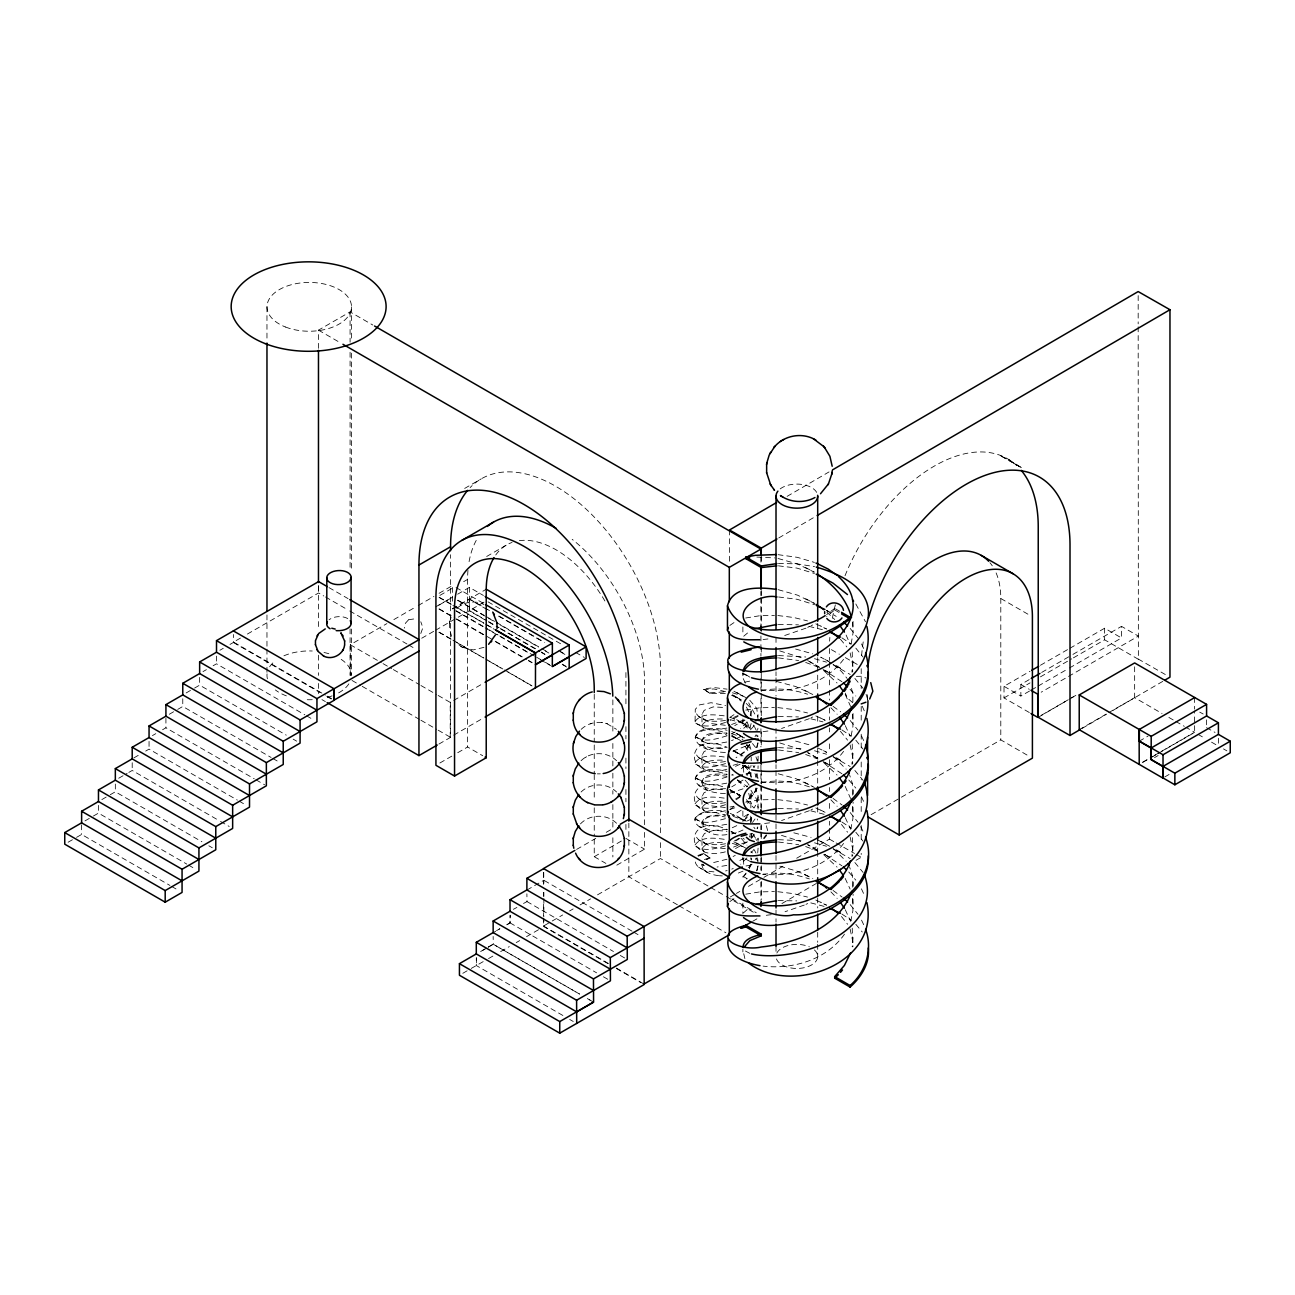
<?xml version="1.0" encoding="UTF-8"?>
<svg xmlns="http://www.w3.org/2000/svg" width="1295" height="1295" viewBox="0 0 1295 1295"><rect width="100%" height="100%" fill="white"/><g stroke="black" fill="none" stroke-linecap="round" stroke-linejoin="round"><path stroke-width="0.75" stroke-dasharray="5 3.75" d="M725.394 793.592C683.695 792.168 686.884 761.573 727.094 771.415M725.394 752.46C683.695 751.035 686.884 720.441 727.094 730.283M718.628 875.663C712.104 874.837 701.841 872.247 701.971 864.024M751.213 860.042L751.213 858.148M751.213 837.703L751.213 833.543M751.035 822.454L751.116 815.607M750.841 807.837L751.116 791.261M751.213 760.796L751.213 757.219M751.213 716.086L750.825 707.297L747.749 700.838M758.109 843.45L757.834 835.226M758.061 809.067L758.012 795.243L755.341 788.105M758.109 761.185L758.109 755.827L757.186 761.088M758.109 720.052L756.798 708.495L749.352 699.753M852.223 928.143L852.887 946.855M850.702 921.457L852.887 910.854L853.097 894.214M853.097 886.217L852.498 875.792L849.617 867.1M852.498 837.655L852.709 856.108M850.702 829.399L852.887 818.796L853.097 802.155M853.097 794.159L852.498 783.734L849.617 775.041M852.223 744.026L852.709 764.05M851.155 735.851L852.887 726.738L853.097 712.088M852.223 651.968L852.709 671.992M851.155 643.793L853.017 633.125L853.097 618.023M725.329 693.602L710.178 693.537L703.298 688.843L714.646 687.661L727.094 689.15M703.298 853.373L710.178 858.067L703.298 853.373L697.536 855.639M710.178 693.537L703.298 688.843M751.213 777.275L750.825 772.387M751.213 817.712L750.679 822.519M853.097 661.356L851.883 672.121M853.097 753.415L851.883 764.179M853.097 845.473L851.883 856.238M853.097 937.531L852.207 946.791M751.213 710.728L750.501 715.39M751.213 792.993L750.307 798.238L747.684 803.386M751.213 834.126L750.938 837.039M758.109 714.694L757.915 717.041M758.109 796.959L757.186 802.22L754.176 807.918M758.109 838.092L757.996 839.84M853.097 790.16L852.693 795.373M853.097 882.219L852.693 887.447M695.075 737.891C699.591 725.767 717.624 729.862 727.062 733.342M695.075 779.023C699.591 766.899 717.624 770.994 727.062 774.475M706.293 748.251C692.08 738.814 716.184 729.635 726.884 735.074M705.484 788.801L707.167 789.934L703.298 786.632L701.971 782.666L703.055 779.849L705.856 777.469L715.099 775.074L726.884 776.207M726.964 834.611C698.07 838.998 692.323 810.265 725.329 816.999M701.971 865.254L702.068 864.283M745.337 683.145L743.265 678.693L743.087 673.529M743.767 772.241L743.087 765.588M743.767 864.299L743.087 857.646M744.884 958.591L742.974 950.433M726.916 728.081L716.491 729.765L707.637 729.328L696.678 723.873L695.075 721.542L695.269 709.336L699.429 704.901L711.052 702.716L725.588 705.565M726.916 769.214C683.145 782.666 683.809 728.34 727.142 747.296L711.732 748.3L699.397 744.269M725.346 810.719C683.55 822.535 684.294 770.849 725.588 787.829M725.346 851.851C681.607 863.376 685.767 810.573 727.142 829.561M702.683 727.126L704.124 728.162L701.987 725.718L701.987 714.29L704.14 710.34L713.221 706.908L725.41 707.539M702.683 768.259L704.124 769.295L701.987 766.85L701.987 755.422L704.14 751.472L713.221 748.041L725.41 748.672M702.683 809.391L704.124 810.427L701.987 807.983L701.987 796.554L704.14 792.605L713.221 789.173L725.41 789.804M702.683 850.524L704.124 851.56L701.987 849.115L701.987 837.687L704.448 833.478L713.869 830.241L726.964 831.277M695.075 721.542C701.178 712.396 715.876 714.889 725.443 715.989M695.075 762.674C701.178 753.528 715.876 756.021 725.443 757.122M695.075 803.806C701.178 794.661 715.876 797.153 725.443 798.254M695.075 844.939C701.647 835.485 717.025 838.27 726.997 839.727M701.971 725.508C706.115 717.867 717.738 719.097 725.265 719M701.971 766.64C706.115 758.999 717.738 760.23 725.265 760.133M701.971 807.772C706.115 800.132 717.738 801.362 725.265 801.265M701.971 848.905C706.115 841.264 717.738 842.495 725.265 842.397M706.293 830.516L707.167 831.066C677.155 818.035 710.129 805.684 725.524 812.208M701.971 741.857C702.586 730.947 719.178 733.083 726.9 733.083M701.971 782.989C702.586 772.079 719.178 774.216 726.9 774.216M701.971 824.122C702.278 813.665 718.013 815.397 725.346 815.202M758.093 865.821L757.008 871.066M767.66 830.581L765.474 822.616M758.012 768.631L758.093 765.847M695.124 819.492L695.253 817.841L695.075 820.156L698.199 815.105L705.645 812.499L715.374 812.515L725.491 815.008M420.794 633.514L422.882 627.638L420.794 621.762M758.061 743.006L757.008 747.668M852.871 702.003L852.887 694.233L851.139 686.641M449.494 622.685L449.494 629.224M751.132 723.533L749.4 730.218M751.051 765.345L750.695 767.385M757.931 728.195L757.575 730.234M449.592 622.086L451.631 615.594M449.446 623.024L449.64 621.746M757.721 852.952L758.093 848.112M757.818 742.877L756.523 747.539M757.818 866.274L756.523 870.936M757.834 827.019L757.397 828.768M750.938 864.17L749.368 868.832M750.517 864.315L749.368 867.618M757.397 827.165L757.008 828.492M757.219 788.218L753.382 795.033L746.276 801.621M756.798 774.021L755.357 777.21M756.782 788.024L752.929 794.79L746.276 800.828M749.4 771.351L746.956 775.673M749.643 744.852L745.094 751.537L738.085 757.413M756.005 734.832L755.017 736.709M756.005 858.229L755.357 859.475M408.508 619.852L405.367 623.284L404.299 628.14M749.077 744.852L744.075 751.877L736.013 757.721M743.459 820.836L749.789 815.219M743.459 912.894L749.789 907.277M748.478 814.377L743.605 820.674M755.017 818.974L752.508 822.487M743.718 636.234L749.789 631.086M743.718 728.292L749.789 723.16M754.936 765.669L753.755 767.336M844.486 934.181C826.712 959.66 792.993 969.631 763.143 966.119M754.208 834.174L750.954 838.108M843.579 659.317C825.109 684.246 791.374 693.764 761.557 689.717M746.956 857.938L740.708 864.251M843.579 751.375C825.109 776.304 791.374 785.822 761.557 781.775M843.579 843.45C825.465 867.941 792.508 877.508 763.143 874.06M754.208 835.065L751.488 838.302M754.176 725.653L750.372 729.927M746.875 722.238L740.578 728.421M753.755 849.601L752.881 850.685M746.049 873.073L743.006 877.006L746.438 878.997M746.049 873.85L743.006 877.006M752.411 851.22L750.906 852.806M752.039 864.186L748.202 867.763M745.046 765.523L739.316 770.493M580.435 823.928C589.937 813.697 607.711 813.697 617.213 823.928M729.862 625.42L735.204 621.762M729.862 717.479L735.204 713.82M729.862 809.537L734.378 806.316M747.312 820.933L754.337 817.631M729.862 901.595L734.378 898.374M456.714 608.585C463.772 601.689 475.233 600.006 483.974 604.571M581.164 729.344C587.817 722.982 597.999 720.684 606.724 723.597M581.066 760.732C590.488 751.327 607.161 751.327 616.582 760.732M581.066 792.022C590.488 782.617 607.161 782.617 616.582 792.022M743.055 738.927L741.922 739.914M743.055 780.059L731.756 786.842M839.824 611.337L834.692 608.375L834.708 609.945L826.615 616.452M834.692 608.375L826.598 614.688M749.255 772.063L746.195 774.459M741.193 810.201L732.339 815.769M748.073 814.183L739.963 819.379M747.539 841.815L734.751 848.953M740.028 797.186L736.029 799.841M740.028 838.318L733.164 842.559M747.603 744.835L746.341 745.726M747.603 785.968L746.341 786.858M740.028 796.409L734.605 799.565M746.276 841.96L731.594 847.885M738.085 716.281L730.17 720.603M744.965 720.263L734.751 725.556M698.215 856.238L703.298 854.085M408.718 619.722L415.954 618.654M460.664 605.574L461.846 604.894M585.324 757.478L586.586 756.749M745.693 746.147L731.675 751.667M744.22 858.067L738.474 861.24M738.733 838.415L736.709 839.613M704.415 859.605L710.194 857.355M738.085 715.423L730.137 719.081M787.117 496.357L829.043 471.914M778.732 537.959L815.413 516.559M734.653 894.424L729.49 897.435L756.248 912.732M736.386 893.42L739.817 891.413M748.445 886.379L762.221 878.334M763.953 877.33L782.908 866.274M796.684 858.229L829.431 839.128L829.431 827.214M1038.234 717.317L1067.533 700.223M1069.249 699.219L1076.145 695.205M781.937 903.538L816.4 883.433M856.044 860.301L861.207 857.29L861.207 853.324M1082.07 728.438L1106.205 714.371M1113.101 710.34L1163.072 681.186M318.473 348.323L318.473 330.144L350.087 311.901L372.814 325.029M464.662 488.425L481.303 478.826M240.449 638.079L233.505 642.093L325.369 695.124M247.394 634.064L318.586 592.964L323.782 595.975M219.875 650.268L223.242 648.326M229.992 644.441L233.359 642.482L233.505 634.501M203.007 671.603L206.391 669.661M213.125 665.759L216.508 663.817L304.827 714.808M186.156 692.938L192.89 689.037M194.59 688.066L199.64 685.152L286.244 735.139M169.289 714.257L176.039 710.372M177.723 709.401L182.773 706.471L271.108 757.462M152.438 735.592L155.805 733.65M162.555 729.749L165.922 727.806L254.241 778.797M133.887 757.899L138.937 754.969M145.688 751.084L149.054 749.125L237.39 800.116M486.677 556.478L506.685 544.92M118.703 778.246L127.137 773.374M128.82 772.403L132.203 770.46L218.79 820.447M350.298 675.618L350.298 644.732L386.897 623.607M393.858 619.593L416.504 606.513M418.253 605.51L433.922 596.461M439.07 593.304L452.554 585.518L452.392 601.22M439.895 595.392L453.752 587.396M463.659 581.682L467.608 579.399A125.113 72.229 60 0 1 467.964 570.415M101.852 799.582L108.586 795.68M110.269 794.709L115.336 791.779L201.923 841.782M435.687 606.853L452.554 597.125M457.621 594.195L469.421 587.38L483.423 595.473M438.908 605.137L452.392 597.351M84.984 820.9L91.735 817.015M93.418 816.028L98.469 813.114L186.804 864.105M452.554 608.715L486.272 589.241M452.392 608.941L469.259 599.213L489.931 611.143M68.117 842.236L74.867 838.334M76.551 837.363L81.617 834.449L169.936 885.44M421.733 638.225L433.922 631.199M435.541 630.276L469.259 610.803L498.543 627.719M469.421 587.38L469.421 610.576L484.589 601.803M453.703 700.417L483.326 683.323M453.703 735.139L483.326 718.045M438.908 744.075L450.563 737.357L450.563 554.713M439.895 762.998L451.777 756.15M457.718 752.719L467.608 747.005L482.727 755.73M576.615 849.423L595.781 838.367M606.238 832.329L611.45 829.318M527.016 889.989L543.868 880.26L543.868 884.291M594.243 839.241L594.243 856.691L621.972 840.682M513.387 909.317L516.899 907.439M523.504 903.473L527.016 901.595L526.887 893.809M496.535 930.652L499.902 928.709L493.282 932.659M506.653 924.808L510.02 922.866L510.149 915.193L510.02 922.866L506.782 924.873M616.825 865.157L644.538 849.148L644.538 831.681M486.548 948.134L479.797 952.035L493.152 944.184L579.626 994.107L493.282 944.249L493.152 936.463M488.231 947.163L493.282 944.249M543.511 918.106L543.511 926.038L550.488 922.008M552.22 921.004L562.678 914.966M569.654 910.952L573.135 908.928M580.095 904.914L590.552 898.876M597.513 894.845L660.466 858.536L708.964 886.541M462.801 973.306L469.551 969.405M471.234 968.433L486.807 959.579M488.539 958.591L493.719 955.597M500.647 951.598L509.291 946.596M516.203 942.614L519.667 940.607M526.579 936.625L540.42 928.628M1029.298 712.509L1004.013 697.908L1004.013 686.318L1030.027 671.279M1040.435 665.274L1068.197 649.248M1069.945 648.245L1104.635 628.221L1121.502 637.949L1121.502 626.359L1138.37 636.088L1041.196 692.194M1029.541 691.044L1020.865 696.046L1020.865 684.456L1029.541 679.438M1041.682 672.429L1071.192 655.399M1072.924 654.396L1121.502 626.359M1004.013 697.908L1030.027 682.886M1040.435 676.864L1071.677 658.847M1073.409 657.844L1104.635 639.811L1138.37 659.284L1138.176 325.887M1031.273 690.041L1036.486 687.03M1038.218 686.026L1067.711 668.997M1069.443 667.993L1121.502 637.949M1041.196 715.374L1075.902 695.334M871.098 814.684L1000.792 739.882L1029.072 756.215M1079.221 729.684L1106.934 713.674M1108.666 712.671L1134.647 697.665L1162.036 713.48M752.605 921.344L759.259 917.507M1139.211 741.226L1148.017 736.11M1142.595 762.269L1152.987 756.264M1154.719 755.26L1159.915 752.265M1161.647 751.262L1194.557 732.258L1185.993 727.321M1142.676 762.399L1149.604 758.401M1151.336 757.397L1156.532 754.402M1158.264 753.399L1194.654 732.403L1194.557 711.036M1154.509 757.64L1158.119 755.535M1164.755 776.951L1169.952 773.957M744.285 719.81L731.594 724.488M735.252 731.95L731.594 733.876M735.252 855.347L733.083 856.529M741.42 736.337L731.529 740.643M736.79 825.643L731.756 827.974M483.974 647.354L473.225 649.912L462.477 647.354M742.99 788.865L730.105 793.09M742.99 829.998L738.636 831.957M742.99 871.13L736.353 873.882M736.013 839.986L734.605 840.698M811.042 625.776L812.693 624.935M811.042 717.835L812.693 716.993M740.044 764.277L734.751 766.689M811.042 809.893L812.693 809.051M733.083 774.264L731.594 775.009L733.197 775.219M706.261 859.508L710.178 858.067M807.675 627.379L809.375 626.586M809.375 718.644L781.549 728.486M809.375 810.702L781.549 820.544M805.976 904.331L807.691 903.57M805.976 628.156L783.297 635.991M804.276 905.075L785.045 911.712M733.229 868.508L731.756 869.107M700.255 855.121L701.194 854.732M707.135 859.087L708.074 858.714M734.751 807.821L730.04 809.472M726.997 735.835C717.576 738.458 702.359 744.123 695.075 735.43M726.997 776.968C717.576 779.59 702.359 785.256 695.075 776.563M726.997 859.232L712.347 862.858M725.524 722.448C716.216 725.151 704.707 728.535 695.803 723.144M725.524 763.581C716.216 766.284 704.707 769.667 695.803 764.277M737.794 763.937L733.164 765.28M725.524 804.713C716.216 807.416 704.707 810.799 695.803 805.409M725.524 845.845C716.216 848.549 704.707 851.932 695.803 846.542M725.427 818.667C716.41 820.9 701.841 826.129 695.075 817.695M590.212 723.84L591.443 723.436M736.353 832.75L731.675 833.931M744.771 682.174L751.278 680.83M726.819 742.019C719.275 743.152 707.005 746.891 701.971 739.396M726.819 783.151C719.275 784.284 707.005 788.024 701.971 780.529M726.819 824.284C719.275 825.417 707.005 829.156 701.971 821.661M727.142 829.431L711.732 830.564L699.397 826.534M726.819 865.416L717.09 867.035M727.142 870.564L725.588 870.936M733.941 806.235L730.008 807.028M710.194 692.825L725.346 691.805M745.726 618.006L759.744 615.74L774.426 615.368M745.726 710.065L759.744 707.798L774.426 707.426M745.726 802.123L759.744 799.857L774.426 799.501M745.726 894.181L759.744 891.915L774.426 891.559M703.298 689.555L713.869 688.956L725.491 691.611M761.411 690.753C776.725 687.224 792.831 689.474 807.627 694.217M746.001 773.908L752.67 772.71M761.411 782.811C777.34 779.169 794.094 781.694 809.391 786.874M746.001 865.966L752.67 864.769M725.588 788.671L710.324 789.254L698.604 784.835M725.491 720.36C715.455 722.157 698.733 722.48 695.075 710.647M725.491 761.492C715.455 763.289 698.733 763.613 695.075 751.78M725.491 802.625C715.455 804.422 698.733 804.745 695.075 792.912M725.491 843.757C715.455 845.554 698.733 845.878 695.075 834.045M762.674 874.578C778.246 871.389 794.482 873.866 809.391 878.933M856.351 676.346L861.191 676.281L865.934 677.965M749.756 834.029L752.508 833.624M771.253 914.658L763.079 915.694M769.586 822.859L763.079 823.636M767.935 638.969L763.079 639.52M767.935 731.028L763.079 731.578M726.867 766.284L712.509 764.989L698.555 757.591M778.279 624.4L798.481 624.854M778.279 716.459L798.481 716.928M778.279 808.517L798.481 808.986M778.279 900.575L796.733 900.883M778.457 563.503L796.943 563.827L814.523 566.643M778.457 655.561L805.733 656.986M778.457 747.62L803.968 748.769M778.457 839.678L803.968 840.844M756.847 557.06L774.588 557.918M725.313 725.265L711.894 723.678L698.555 716.459M600.297 773.86L597.367 773.86M725.313 807.53L711.894 805.943L698.555 798.724M725.313 848.662L711.894 847.076L698.555 839.856M778.424 565.834L796.878 568.084L814.425 573.491M722.319 875.906L719.356 875.744M778.424 657.892L798.626 660.531M778.424 749.951L798.626 752.589M778.424 842.009L798.626 844.648M778.619 596.995L797.089 599.277L814.636 604.716M713.933 871.875C706.989 871.276 696.613 869.447 695.075 861.288M777.858 615.546L793.641 617.488L807.53 620.904M777.858 707.604L793.641 709.547L807.53 712.962M777.858 799.662L793.641 801.605L807.53 805.021M777.858 891.721L793.641 893.663L807.53 897.079M778.068 554.665L797.364 557.352L814.393 562.402M602.628 722.642L601.657 722.513M729.959 719.551L742.861 723.257L752.897 730.008M776.498 681.429L795.729 686.544L812.823 694.492M778.02 558.485L797.267 563.908L814.264 572.131L804.211 566.838M809.051 626.375L822.94 629.791M778.214 589.678L797.477 595.133L814.458 603.389L804.422 598.08M778.214 773.795L795.729 778.603L812.823 786.551M731.626 733.763L742.941 737.227M793.851 832.814L811.091 837.379M810.816 718.774L822.94 721.865M810.816 810.832L824.64 814.458M732.322 843.369L742.861 846.655M810.816 902.89L824.64 906.516M795.616 649.038L812.742 653.846M779.736 650.883L802.495 658.119M732.42 692.776L742.941 696.095M795.616 741.096L811.091 745.321M779.736 742.941L800.763 749.433M779.946 866.193L797.477 871.308L812.823 878.609M733.197 816.352L745.661 820.836M781.484 835.356L800.763 841.491M814.523 658.702L826.501 662.15M814.523 750.76L826.501 754.208M814.523 842.818L826.501 846.266M730.105 717.139L746.228 724.957L743.557 723.581M730.186 813.357L746.308 821.192M805.668 662.441L817.906 667.022M805.668 754.499L817.906 759.08M805.668 846.558L817.906 851.139M730.121 791.002L740.109 795.357M606.886 723.646L616.485 729.344M606.206 723.436L607.436 723.84M731.707 731.578L734.637 732.646M731.594 695.302L741.468 699.996M731.594 736.434L739.283 739.85L736.256 738.312M731.691 832.653L734.022 833.527M733.245 750.954L742.974 756.005M733.828 841.799L746.228 848.355M733.925 691.239L746.308 697.811M749.854 677.188L744.075 673.4M749.854 769.246L744.075 765.458M749.854 861.305L744.204 858.326M749.854 953.363L744.204 950.384M815.818 623.85L826.534 628.998L820.561 625.922M815.818 715.908L825.077 720.247M815.818 807.967L825.077 812.305M815.818 900.025L826.534 905.173L820.561 902.097M833.025 664.675L850.184 674.468M817.614 747.846L826.712 752.33L820.739 749.238M833.025 756.733L850.184 766.527M817.614 839.905L831.843 847.367M833.025 848.792L850.184 858.601M736.062 733.261L744.593 737.94M736.256 697.179L740.756 699.559L731.643 694.33M804.422 690.138L811.172 693.553M804.422 782.196L814.458 787.506M736.353 752.282L740.837 754.645L733.213 750.242M729.457 789.432L740.837 795.778M736.353 793.414L739.364 794.936M804.422 874.255L811.172 877.67M820.561 717.98L826.534 721.056M736.677 719.615L744.042 724.213L749.077 730.04M820.561 810.039L823.604 811.528M736.677 843.013L742.958 846.752M836.149 666.083L842.122 669.175L833.559 664.222M736.758 692.453L743.022 696.192M836.149 758.142L842.122 761.233L833.559 756.296M736.758 733.585L741.29 736.094M820.739 841.297L828.136 845.23M836.149 850.2L842.122 853.292L833.559 848.355M736.758 815.85L744.625 820.9M743.638 819.816L744.997 820.496M730.234 789.804L740.076 796.215M852.644 702.602L847.513 698.215L845.263 693.1M461.846 647.031L460.664 646.351M463.011 647.629L456.714 643.324M807.627 660.547L822.827 669.143M823.037 669.434L841.977 681.72M823.037 761.492L841.977 773.779M730.979 831.309L739.121 835.922M809.31 661.405L819.055 667.233M824.721 670.308L829.674 673.092L824.543 670.13M824.721 762.366L829.674 765.151L824.543 762.188M731.643 735.463L740.756 740.691M824.721 854.425L841.977 865.837M744.916 765.377L749.287 768.032M731.74 831.698L735.382 833.834M732.387 694.735L741.226 701.064M1021.383 467.592L999.643 455.16L1021.674 467.835L1007.656 458.883M1138.176 659.009L1166.617 675.262M831.422 649.669L839.354 654.218M845.327 657.617L857.241 664.432M732.387 735.868L738.053 739.526M829.431 839.128L834.449 841.993M836.117 842.948L854.522 853.47M856.189 854.425L861.207 857.29M826.372 855.331L829.674 857.209L824.543 854.247M1199.72 712.137L1203.201 713.998M996.114 572.908A94.146 54.374 -60 0 1 1000.792 598.5L1028.457 614.494M1206.487 727.644L1215.034 732.436M1168.883 717.43L1174.015 720.409M1175.731 721.396L1184.294 726.333M1223.484 748.898L1226.867 750.857M1198.037 734.346L1204.787 738.263M1211.553 742.164L1216.62 745.094M1020.865 684.456L1029.298 689.328M1004.013 686.318L1020.865 696.046M834.708 609.945L839.84 612.907M826.437 610.317L836.198 616.404M318.473 330.144L341.2 343.272M831.843 663.234L820.739 657.18L828.136 661.097M742.488 673.206L747.62 676.184L744.431 673.837M817.679 758.239L807.627 752.605L817.485 758.255M488.037 601.851L563.341 645.331M575.611 652.405L584.369 657.455M456.05 587.541L484.087 603.729M469.421 598.97L483.423 607.064M485.172 608.083L490.433 611.11M499.19 616.161L544.726 642.466M558.744 650.543L565.753 654.59M498.543 616.129L543.333 641.98M560.573 651.935L565.737 654.914M457.815 600.152L484.087 615.319M485.835 616.323L494.593 621.39M496.341 622.393L540.128 647.678M541.877 648.682L548.886 652.729M457.572 600.33L486.855 617.246M488.571 618.233L493.751 621.228M500.631 625.21L538.542 647.079M545.422 651.061L548.87 653.052M742.488 765.28L747.62 768.243L744.431 765.895M469.421 610.576L486.936 620.677M488.684 621.697L499.19 627.767M500.938 628.771L539.481 651.013M541.229 652.033L544.726 654.056M562.24 664.157L565.753 666.18M500.275 628.706L539.885 651.579M541.618 652.583L545.066 654.574M562.289 664.513L569.185 668.495M439.199 597.286L454.966 606.384M456.714 607.387L493.492 628.625M439.118 597.448L451.178 604.409M452.894 605.396L483.909 623.3M485.625 624.303L494.237 629.273M456.05 610.738L487.584 628.933M489.332 629.953L498.089 635.003M499.838 636.007L534.867 656.241M536.632 657.245L543.625 661.292M545.389 662.312L550.634 665.339M455.84 610.932L483.407 626.845M485.123 627.848L529.914 653.7M540.258 659.673L550.602 665.646M737.308 779.833L747.506 786.745M439.199 608.877L454.966 617.974M456.714 618.994L493.492 640.216M495.24 641.235L526.774 659.43M528.522 660.45L532.018 662.473M438.989 609.071L454.48 618.023M456.212 619.026L483.78 634.938M495.839 641.899L521.675 656.824M528.57 660.806L532.018 662.781M817.679 850.297L807.627 844.664L817.485 850.313M439.118 632.17L451.178 639.131M452.894 640.135L483.909 658.038M485.625 659.025L502.848 668.981M504.581 669.968L532.148 685.881M438.989 632.268L454.48 641.219M456.212 642.207L487.211 660.11M488.943 661.114L501.003 668.074M507.899 672.056L532.018 685.978M328.979 587.606L348.047 598.614M325.514 596.979L348.047 609.977M349.779 610.981L406.986 644.003M408.718 645.007L415.646 649.005M350.298 644.732L381.313 662.635M383.045 663.639L391.657 668.609M393.372 669.596L419.224 684.521M420.94 685.524L436.447 694.476M438.163 695.464L450.223 702.424L450.223 737.163M742.99 876.294L749.886 880.276M625.922 838.399L644.538 849.148M352.03 680.458L360.641 685.443M362.211 686.35L419.386 719.356M420.94 720.247L436.706 729.36M438.163 730.202L450.563 737.357M710.696 887.544L724.553 895.541M726.285 896.545L753.998 912.538M327.117 696.127L334.045 700.126M233.359 642.482L319.962 692.485M326.89 696.483L332.087 699.478M594.243 856.691L605.882 863.409M321.937 699.608L325.401 701.599M677.382 904.752L628.852 876.796L628.852 823.183M679.082 905.788L725.88 932.756M306.559 715.811L313.487 719.81M632.057 931.17L543.738 880.211L543.738 872.474M633.676 932.125L640.701 936.172M293.156 739.137L296.62 741.145M526.887 901.53L613.474 951.501M620.273 955.451L625.566 958.494M272.84 758.465L279.769 762.464M543.511 926.038L609.346 964.03M616.274 968.029L643.987 984.038M607.857 963.577L543.868 926.637L543.868 918.576M616.501 968.563L640.701 982.533M510.02 922.866L596.606 972.836M603.405 976.77L608.715 979.813M255.973 779.8L264.633 784.802M593.579 1002.152L586.667 998.154L590.002 1000.096M239.122 801.119L246.05 805.118M562.888 1015.49L476.301 965.52L476.301 957.782M569.687 1019.44L573.248 1021.48M220.522 821.451L229.183 826.453M208.851 845.781L212.315 847.772M188.536 865.109L195.464 869.107M171.668 886.444L178.597 890.442M841.944 637.885L851.268 644.133M841.944 729.959L851.268 736.191M841.944 822.017L851.268 828.25M841.944 914.076L851.268 920.308M733.957 750.679L741.29 756.167M833.073 706.358L840.698 711.829M833.073 798.416L842.139 805.053M833.073 890.474L842.139 897.111M742.974 838.27L744.35 839.241M741.889 736.499L743.022 737.324M705.484 871.066L707.167 872.199L698.604 867.1M705.435 720.441C708.867 722.885 700.854 717.738 701.971 714.613M705.435 761.573C708.867 764.018 700.854 758.87 701.971 755.746M705.435 802.706C708.867 805.15 700.854 800.002 701.971 796.878M705.435 843.838C708.867 846.282 700.854 841.135 701.971 838.011M833.511 664.643L841.588 671.603L846.93 678.256M833.511 756.701L846.153 769.165M833.511 848.759L846.153 861.224M737.373 780.157L744.56 786.842M823.636 670.502L837.056 682.983M823.636 762.561L837.056 775.041M823.636 854.619L837.056 867.1M746.244 703.412L752.427 709.789L756.507 717.074M746.244 744.544L751.44 749.692M826.728 612.033L834.773 619.544M746.325 799.646L753.819 807.967M750.938 851.576L752.444 852.936M744.56 765.782L749.368 771.707M702.667 741.015L704.091 742.067L695.787 737.049M702.667 782.148L704.091 783.2L695.787 778.182M702.667 823.28L704.091 824.332L695.787 819.314M830.904 707.75L837.185 714.273M830.904 799.808L837.185 806.332M830.904 891.866L837.185 898.406M741.29 838.432L746.94 845.117M854.878 678.418L863.085 688.309M854.878 770.476L863.085 780.367M854.878 862.535L863.085 872.442M745.127 780.221L746.066 781.16M855.833 648.147L863.004 657.002M840.423 639.244L846.849 646.933M855.833 740.206L863.004 749.06M840.423 731.303L847.594 740.157M855.833 832.264L863.004 841.119M855.833 924.322L862.26 932.011M752.492 743.524L755.989 748.008M848.775 779.962L855.817 788.072M848.775 872.021L855.817 880.131M841.459 824.413L847.594 832.216M841.459 916.471L847.594 924.274M850.038 689.215L855.817 696.014M850.184 628.447L857.97 638.111M850.184 720.506L857.97 730.17M850.184 812.564L857.97 822.228M850.184 904.622L857.97 914.286M746.519 781.63L747.749 783.103M750.938 790.209L756.231 798.643L758.109 807.675M753.836 827.23L755.001 828.719M745.062 746.325L748.057 750.841M855.817 603.956L865.497 621.762M752.897 833.818L755.632 838.415M752.945 765.555L754.224 767.482M754.953 773.601L757.397 778.408M748.105 783.621L749.109 785.175M746.454 707.086L750.307 715.164M753.399 725.054L754.224 726.349M746.94 721.72L750.517 729.846M754.224 849.747L755.972 853.097M845.198 694.33L850.605 706.471M845.198 786.389L850.605 798.529M845.198 878.447L850.087 889.05M845.295 725.653L850.151 736.256M860.706 826.598L864.396 834.142M845.295 817.712L850.151 828.314M754.613 727.013L756.264 730.38M845.295 909.77L850.151 920.373M861.434 796.765L864.931 804.341M861.434 888.823L864.931 896.415M861.531 643.971L864.396 650.009M846.121 635.068L850.151 644.198M861.531 736.029L864.396 742.067M861.531 920.146L864.396 926.2M756.248 857.954L757.559 861.24M749.4 744.576L751.116 750.129M862.227 706.212L864.931 712.282M748.445 765.507L749.384 767.53M451.631 636.331L449.446 628.884M756.523 735.091L757.203 736.726M749.627 772.241L751.116 777.259M748.737 793.317L751.213 803.709M755.94 756.83L757.381 760.958M755.94 839.095L756.507 840.471M850.119 652.874L853.097 666.763M850.119 744.933L853.097 758.821M850.119 836.991L853.097 850.88M850.119 929.049L853.097 942.954M749.352 835.809L749.87 837.169M866.096 694.314L867.65 699.3M757.203 818.99L757.559 820.107M757.008 773.568L758.012 778.457M750.679 816.125L751.213 820.123M750.825 857.824L751.116 859.524M757.559 857.921L758.061 861.418M757.704 735.22L757.931 736.628M852.466 622.215L853.097 630.017M852.466 714.273L853.097 722.076M852.466 806.332L853.097 814.134M852.466 898.39L853.097 906.209M1218.417 738.247L1218.32 746.066M1206.584 719.826L1206.487 725.702M1194.557 697.536L1194.557 709.11M1138.176 295.6L1138.176 323.863M1134.647 666.795L1134.647 697.665M1104.635 628.221L1104.635 639.811M1000.792 598.5L1000.792 739.882M867.601 694.784L867.601 700.077M861.207 668.689L861.207 688.535M861.207 706.406L861.207 722.286M861.207 734.2L861.207 750.08M861.207 761.994L861.207 779.865M861.207 797.736L861.207 813.616M861.207 825.53L861.207 841.41M829.431 648.536L829.431 660.45M829.431 662.441L829.431 688.244M829.431 690.235L829.431 700.158M829.431 708.106L829.431 720.02M829.431 727.952L829.431 731.918M829.431 743.832L829.431 751.78M829.431 759.712L829.431 779.574M829.431 787.506L829.431 791.488M829.431 803.402L829.431 811.334M829.431 821.257L829.431 825.239M817.695 623.316L817.695 631.393M817.695 657.633L817.695 691.951M817.695 716.184L817.695 724.261M817.695 748.494L817.695 758.579M817.695 760.602L817.695 784.819M817.695 807.028L817.695 815.105M817.695 839.338L817.695 849.423M817.695 851.446L817.695 875.679M817.695 897.888L817.695 907.973M817.695 932.206L817.695 942.307M817.695 944.314L817.695 956.438M776.013 637.448L776.013 645.525M776.013 671.765L776.013 675.812M776.013 677.819L776.013 695.998M776.013 728.292L776.013 738.393M776.013 764.633L776.013 768.68M776.013 770.687L776.013 786.842M776.013 815.105L776.013 831.26M776.013 855.493L776.013 879.71M776.013 909.996L776.013 922.105M776.013 946.337L776.013 954.415M761.266 556.219L761.266 564.296M761.266 590.536L761.266 596.606M761.266 598.614L761.266 624.87M761.266 647.079L761.266 655.157M761.266 673.319L761.266 691.498M761.266 693.505L761.266 715.714M761.266 731.869L761.266 737.923M761.266 739.947L761.266 748.024M761.266 770.234L761.266 784.365M761.266 786.389L761.266 808.598M761.266 824.737L761.266 838.869M761.266 857.047L761.266 871.179M761.266 881.28L761.266 899.442M760.926 557.174L760.926 563.228M760.926 591.491L760.926 595.538M760.926 597.545L760.926 625.809M760.926 635.91L760.926 656.096M760.926 678.305L760.926 690.429M760.926 698.507L760.926 714.646M760.926 728.777L760.926 746.956M760.926 765.118L760.926 783.297M760.926 785.32L760.926 807.53M760.926 825.692L760.926 829.723M760.926 831.746L760.926 837.8M760.926 858.002L760.926 870.11M760.926 882.219L760.926 900.397M742.877 626.942L742.877 635.651M742.877 672.963L742.877 675.715M742.877 719L742.877 727.709M742.877 765.021L742.877 767.789M742.877 811.058L742.877 821.499M742.877 857.096L742.877 859.848M742.877 903.117L742.877 913.558M742.877 949.154L742.877 951.906M729.49 529.995L729.49 564.312M660.466 832.734L660.466 667.945A148.423 85.697 60 0 0 587.541 510.44A148.423 85.697 60 0 0 470.101 487.616M660.466 842.656L660.466 858.536M644.538 824.705L644.538 681.542A125.113 72.229 60 0 0 572.18 539.319M625.922 672.542L625.922 707.458M625.922 726.657L625.922 738.878M625.922 758.093L625.922 768.566M625.922 789.513L625.922 801.734M625.922 824.429L625.922 831.422M612.859 699.834L612.859 734.751M612.859 743.476L612.859 766.171M612.859 773.164L612.859 794.11M612.859 804.583L612.859 829.027M612.859 837.752L612.859 856.966M594.243 694.33L594.243 741.468M594.243 744.949L594.243 772.888M594.243 774.637L594.243 800.828M594.243 807.805L594.243 835.744M543.868 892.352L543.868 896.399M543.868 898.406L543.868 916.552M543.511 872.506L543.511 884.404M543.511 892.336L543.511 896.286M543.511 904.218L543.511 916.115M476.43 957.847L476.43 965.568M469.259 599.213L469.259 610.803M467.608 579.399L467.608 747.005M351.512 306.834L351.512 339.047M351.512 353.147L351.512 570.626M351.512 629.03L351.512 675.342A42.266 24.411 0 0 0 341.184 659.365M350.087 311.901L350.087 342.188M350.087 352.272L350.087 570.318M350.087 628.868L350.087 675.31M318.586 585.389L318.586 592.964M318.473 586.554L318.473 628.949M318.473 655.205L318.473 675.391M318.473 683.469L318.473 693.57M266.964 306.834L266.964 341.071M266.964 614.931L266.964 647.144M266.964 649.167L266.964 665.274M266.964 667.281L266.964 675.342M216.508 656.079L216.508 663.817M199.64 677.414L199.64 685.152M182.773 698.75L182.773 706.471M165.922 718.142L165.922 727.806M149.054 741.404L149.054 749.125M132.203 762.723L132.203 770.46M115.336 784.058L115.336 791.779M98.469 805.393L98.469 813.114M81.617 824.785L81.617 834.449M469.081 561.658A125.113 72.229 60 0 1 477.499 538.186M495.742 554.988A98.776 57.029 60 0 1 512.043 542.427M519.36 540.663A98.776 57.029 60 0 1 605.461 601.948M989.93 562.71A94.146 54.374 -60 0 1 992.278 565.818M347.74 618.589A11.59 6.685 0 0 0 340.455 616.647L337.93 616.695A12.82 7.398 0 0 0 329.043 619.819M814.393 949.931A20.849 12.027 0 0 1 804.146 967.705A20.849 12.027 0 0 1 776.223 958.138M776.854 953.039A20.849 12.027 0 0 1 809.343 946.791M780.173 488.911A20.849 12.027 0 0 1 801.281 484.362A20.849 12.027 0 0 1 817.226 493.573M861.628 655.561A148.423 85.243 -60.3 0 1 863.506 640.054M845.02 575.741A148.423 85.243 -60.3 0 1 1018.793 467.641M829.626 641.171A148.423 85.243 -60.3 0 1 829.852 637.399M832.361 618.298A148.423 85.243 -60.3 0 1 836.23 601.544M348.841 683.873A42.266 24.411 0 0 1 336.927 693.78M332.087 695.868A42.266 24.411 0 0 1 324.009 698.215M312.257 699.688A42.266 24.411 0 0 1 306.219 699.688M286.389 695.868A42.266 24.411 0 0 1 275.398 689.96M267.401 678.823A42.266 24.411 0 0 1 267.078 673.61M269.635 666.812A42.266 24.411 0 0 1 275.398 660.725M283.913 655.804A42.266 24.411 0 0 1 312.257 650.996M324.009 652.486A42.266 24.411 0 0 1 329.497 653.926M738.538 780.577L737.778 780.189L740.756 781.824L738.538 780.577M704.091 865.465L702.667 864.412L704.091 865.465M828.233 611.321L826.566 610.398L829.868 612.292L828.233 611.321M285.548 327.036A42.266 24.411 0 0 0 351.398 308.582A42.266 24.411 0 0 0 290.776 284.884A42.266 24.411 0 0 0 285.548 327.036"/><path stroke-width="1.5" d="M776.854 565.818L761.266 567.566L745.855 558.663L745.871 557.077L755.406 555.312L776.336 554.568M745.871 925.31L761.282 934.213L761.266 935.799L745.855 926.912L745.871 925.31C707.199 935.33 739.607 952.23 761.33 946.985C796.781 943.148 838.739 927.608 851.867 891.348M761.266 567.566L761.282 565.964L745.871 557.077M759.955 639.762C749.546 639.471 732.355 641.899 727.466 630.228L727.466 605.85C732.306 585.664 760.278 587.137 776.498 589.371M759.955 731.821C749.546 731.529 732.355 733.974 727.466 722.286L727.466 697.924C727.612 690.365 734.864 685.541 741.29 683.274M759.955 823.879C749.546 823.588 732.355 826.032 727.466 814.345L727.466 789.982C727.677 781.986 735.592 777.146 742.407 774.944M759.955 915.937C749.546 915.646 732.355 918.09 727.466 906.403L727.466 882.041C727.677 874.044 735.592 869.204 742.407 867.002M727.466 630.228L728.324 627.347M727.466 722.286L728.324 719.405M727.466 814.345L728.324 811.463M727.466 906.403L728.324 903.521M824.64 611.628L824.688 613.7M497.037 628.544L496.956 622.685M832.183 470.781L831.957 473.015M315.462 640.831L315.462 644.845M344.632 644.845L344.632 640.831M573.297 713.318L573.297 720.36M573.297 775.899L573.297 782.925M573.297 807.19L573.297 814.215M573.297 838.464L573.297 845.505M624.352 720.36L624.352 713.318M624.352 782.925L624.352 775.899M624.352 814.215L624.352 807.19M624.352 845.505L624.352 838.464M766.64 464.031L766.64 473.015M330.112 628.755A11.59 6.685 0 0 1 326.745 624.562L326.826 577.003A12.82 7.398 0 0 1 337.93 570.609L340.455 570.561A11.59 6.685 0 0 1 351.091 576.696L351.01 624.239A12.82 7.398 0 0 1 339.905 630.633L337.396 630.681A11.59 6.685 0 0 1 336.15 630.6M326.745 623.834L326.826 623.105A12.82 7.398 0 0 1 327.408 621.697M351.107 577.424L351.01 578.137A12.82 7.398 0 0 1 339.905 584.547L337.396 584.579A11.59 6.685 0 0 1 326.745 578.46L326.745 577.732M573.604 742.893C570.253 756.895 580.921 771.998 595.198 773.649M323.442 655.982C331.795 660.579 343.385 654.703 344.567 645.218M766.769 463.189L769.181 455.095L774.523 446.791M315.527 640.458L318.635 633.546L325.239 628.917M573.394 712.671C574.883 702.845 582.604 694.33 592.252 691.918M573.394 775.236L575.288 768.922L578.833 763.127M573.394 806.526L575.288 800.197L578.833 794.418M573.394 837.816L575.288 831.487L578.833 825.708M573.248 719.988C575.174 748.801 621.195 749.789 624.255 721.007M603.276 804.81C613.83 803.078 622.685 794.159 624.255 783.588M623.348 818.634L624.255 814.879M575.595 853.146C584.871 875.776 621.697 870.272 624.255 846.153M820.496 493.767L828.444 483.925L831.827 473.857M573.248 713.691L573.442 712.315M573.248 776.255L573.442 774.879M573.248 807.546L573.442 806.17M573.248 838.836L573.442 837.46M624.206 721.38L624.417 719.988M624.206 783.944L624.417 782.568M624.206 815.235L624.417 813.859M624.206 846.509L624.417 845.133M766.575 464.484L766.834 462.72M831.746 474.31L832.021 472.546M573.701 742.472L575.822 736.483L579.48 731.108M573.442 743.605L573.847 741.76M851.867 707.232C837.476 745.677 791.795 761.476 753.836 763.176C712.606 764.325 727.272 738.878 758.384 739.089M851.867 799.29C838.48 836.003 795.761 851.592 759.776 855.04C737.567 859.864 708.543 842.559 745.871 833.252M850.637 676.605C840.811 704.982 809.796 719.777 781.452 721.623C762.577 722.27 732.808 720.085 727.466 697.924M850.637 768.663C840.811 797.04 809.796 811.835 781.452 813.681C762.577 814.328 732.808 812.143 727.466 789.982M850.637 860.722C840.811 889.098 809.796 903.894 781.452 905.739C762.577 906.387 732.808 904.201 727.466 882.041M850.637 952.78L844.389 965.487L834.692 976.608L834.708 978.194L850.119 987.081C861.045 977.336 870.078 963.189 868.281 947.972M728.34 662.49C724.148 679.033 745.726 686.884 758.465 689.199M728.34 754.548C724.148 771.092 745.726 778.942 758.465 781.257M728.34 846.606C724.196 863.765 746.843 871.438 760.003 873.591M728.34 938.665C724.196 955.839 746.843 963.496 760.003 965.649M495.467 634.858L488.62 644.311M849.585 682.416L850.135 681.121M743.751 947.568L749.87 940.591L761.266 935.799M743.751 671.393C749.951 659.835 765.086 658.168 776.854 657.876M743.751 763.451C749.951 751.909 765.086 750.226 776.854 749.934M743.751 855.509C749.951 843.968 765.086 842.284 776.854 841.993M848.338 684.974L848.986 683.695M317.032 635.958L317.518 635.117M342.576 650.559L343.062 649.718M770.153 453.12L770.622 452.295M827.974 484.751L828.444 483.925M846.898 687.532L847.642 686.253M766.316 835.259L763.985 838.318M846.104 688.794L844.405 691.287M846.104 780.853L844.405 783.362M619.836 825.643C609.994 840.827 584.887 839.629 576.518 823.604M843.482 876.65L840.487 880.292M826.372 606.853C830.662 600.135 842.203 602.45 843.498 610.35M841.96 617.942C838.626 622.992 830.5 623.316 826.809 618.492M869.69 699.009L872.862 691.206L870.742 682.627M842.527 969.939L840.504 972.335M842.527 693.764L840.487 696.176M842.527 785.822L840.487 788.234M774.361 446.985C783.75 435.654 801.087 432.239 814.086 439.086M490.789 642.255L491.809 641.09M773.73 447.698L775.122 446.111M578.833 700.563L579.917 699.316M617.731 734.362L618.816 733.116M617.731 796.943L618.816 795.697M617.731 828.233L618.816 826.971M617.731 859.508L618.816 858.261M839.403 697.374L830.807 705.338M839.403 789.432L830.807 797.396M839.403 881.49L830.807 889.455M838.318 974.714L834.708 978.194M850.119 987.081L850.103 985.511C865.918 972.043 873.008 948.96 865.562 929.276M841.54 612.325L850.103 617.278L850.119 618.848C822.697 640.491 776.887 660.11 743.783 641.883M850.103 617.278C823.588 639.908 780.869 646.95 750.647 627.784M603.162 773.536C617.132 771.529 627.314 756.636 624.06 742.893M743.508 825.546C762.965 840.309 791.439 830.807 812.758 824.672C838.577 815.057 870.078 795.162 868.281 763.856M743.508 917.605C762.965 932.368 791.439 922.866 812.758 916.731C838.577 907.115 870.078 887.221 868.281 855.914M780.416 441.498L781.273 440.947M782.018 440.462L783.637 439.539M612.325 801.346L611.062 802.074M825.158 615.643C800.375 631.895 740.076 640.976 727.466 605.85M776.644 502.476L729.49 529.995L761.266 548.141L776.984 538.979M832.539 469.875L1138.176 291.569L1169.968 309.715L1169.968 677.172L1164.788 680.183M817.145 515.539L1169.968 309.715M816.368 881.62L818.1 882.364L840.536 869.35M1021.221 470.344A148.423 85.243 -60.3 0 1 1038.234 526.725L1038.234 717.317L1070.01 735.479L1080.354 729.441M316.951 710.21L216.508 652.227L216.508 640.636L318.586 581.601L327.246 586.603M300.084 731.545L199.64 673.546L199.64 661.955L216.508 652.227M283.233 752.864L182.773 694.881L182.773 683.291L199.64 673.546M266.365 774.2L165.922 716.2L165.922 704.609L182.773 694.881M437.241 745.046L418.949 755.6L418.949 565.025L450.563 546.765A148.423 85.697 60 0 1 467.673 490.336M461.846 540.403L493.524 522.112M249.514 795.535L149.054 737.535L149.054 725.945L165.922 716.2M232.647 816.854L132.203 758.87L132.203 747.264L149.054 737.535M215.779 838.189L115.336 780.189L115.336 768.599L132.203 758.87M198.928 859.508L98.469 801.524L98.469 789.934L115.336 780.189M182.061 880.843L81.617 822.843L81.617 811.253L98.469 801.524M81.617 811.253L182.061 869.253L182.061 892.433L165.193 902.178L64.75 844.178L64.75 832.588L81.617 822.843M216.508 640.636L316.951 698.62L333.819 688.891L333.819 700.482L300.084 719.955L199.64 661.955M233.359 630.892L334.045 688.762L419.111 639.649L349.779 599.617M419.111 651.013L334.045 700.126L334.045 688.762M182.773 683.291L283.233 741.274L316.951 721.817L316.951 698.62M165.922 704.609L266.365 762.609L300.084 743.136L300.084 719.955M149.054 725.945L249.514 783.928L283.233 764.471L283.233 741.274M132.203 747.264L232.647 805.263L266.365 785.79L266.365 762.609M115.336 768.599L215.779 826.598L249.514 807.125L249.514 783.928M535.45 687.969L535.531 652.89L552.382 643.162L485.835 604.733M485.075 682.303L535.596 653.149L495.969 630.26M98.469 789.934L198.928 847.917L232.647 828.444L232.647 805.263M535.531 664.497L569.25 645.023L485.172 596.477M535.45 664.772L552.317 655.043M182.061 869.253L215.779 849.779L215.779 826.598M552.382 666.342L586.117 646.885L586.117 658.475L485.075 717.041M569.185 656.905L552.317 666.634L552.382 643.162M64.75 832.588L165.193 890.571L198.928 871.114L198.928 847.917M342.948 344.276L729.312 567.356L760.926 549.096L760.926 555.15M612.794 696.127A125.113 72.229 60 0 0 522.808 545.697A125.113 72.229 60 0 0 435.929 597.691L435.929 765.296L454.545 776.045L486.224 757.753L486.224 590.131A98.776 57.029 60 0 1 494.026 557.595M574.867 850.426L543.511 868.54L644.052 926.524L644.165 984.54L559.748 1033.167L459.434 975.248L459.434 963.658L476.301 953.929L576.712 1011.881L593.579 1002.152L593.466 978.907L493.152 921.004L493.152 932.594L476.301 942.323L476.301 953.929M620.175 824.284L628.884 819.249L729.344 877.265L627.185 936.253L526.887 878.35L526.887 889.94L510.02 899.669L510.02 911.259L493.152 921.004M526.887 878.35L543.738 868.605M1031.775 670.292L1038.703 666.278M1031.273 678.45L1039.95 673.432M510.02 899.669L610.317 957.588L644.165 938.163M1079.221 694.946L1134.647 662.943L1206.584 704.367L1206.584 715.957L1151.045 748.057L1151.045 759.647L1162.878 766.478L1162.878 778.068L1079.221 729.684L1079.221 694.946L1151.19 736.337L1206.584 704.367M593.466 978.907L627.298 959.482L627.185 936.253M476.301 942.323L576.599 1000.242L610.431 980.817L610.317 957.588M459.434 963.658L559.748 1021.577L593.466 1002.103M899.216 834.984L1032.406 758.142L1032.406 616.776A94.146 54.374 -60 0 0 965.811 578.331A94.146 54.374 -60 0 0 899.216 693.618L899.216 834.984L867.601 816.708M643.987 984.038L729.344 934.747M740.967 928.078L750.938 922.315M1194.751 697.536L1139.131 729.538L1139.211 764.406M1139.357 729.506L1139.357 741.096L1163.023 754.758L1218.417 722.788L1218.417 734.378L1162.878 766.478M1151.19 736.337L1151.19 759.517L1174.856 773.196L1230.25 741.209L1230.25 752.8L1174.856 784.786L1163.023 777.955L1163.023 754.758M782.018 496.568C791.779 502.751 804.859 503.124 814.96 497.507M865.934 702.214L861.191 703.897M756.685 692.178C744.997 694.314 737.486 709.66 748.3 717.802M756.685 784.236C743.767 786.453 737.535 803.693 749.821 811.237M741.161 652.162L751.116 649.702M741.161 744.22L751.116 741.76M741.161 836.279L747.118 834.547M741.128 928.353L745.855 926.912M757.818 875.906C716.459 893.518 772.192 921.117 793.382 914.804C833.154 916.164 881.264 880.794 865.562 837.201M755.373 628.642L776.692 624.514M755.373 720.7L776.692 716.572M755.373 812.758L776.692 808.63M756.442 904.444L776.692 900.689M761.282 934.213C754.596 936.382 743.298 938.648 742.974 947.341M776.887 747.717C765.653 749.611 746.114 749.643 742.974 763.208M761.282 565.964L776.87 563.6M745.855 558.663L749.773 557.837M602.563 804.923L595.101 804.923M759.922 646.885C693.651 656.953 745.014 681.154 779.59 668.026C818.537 662.619 882.186 616.598 838.351 576.453M776.887 655.659C765.798 657.569 745.192 657.617 743.087 671.619M776.887 839.775C765.653 841.685 746.114 841.718 742.974 855.283M597.319 691.109L604.004 691.579L610.382 693.829M777.032 596.979C760.489 592.964 729.522 610.431 749.821 627.104M331.763 628.221L335.227 629.062M754.337 841.604L749.611 840.067L746.373 837.315M594.373 804.81L587.266 802.431M816.271 567.064C934.974 601.269 824.057 697.73 751.537 677.787M751.537 769.845C795.697 777.971 869.333 754.386 867.909 700.563M751.537 953.962C795.243 963.771 884.922 932.27 864.429 874.805M750.679 861.612C794.434 872.263 884.971 840.39 864.429 782.747M829.609 632.106L840.487 637.091M829.609 724.164L840.487 729.15M829.609 816.222L840.487 821.208M829.609 908.297L840.487 913.266M816.012 563.05L828.136 569.039L837.201 575.449M816.174 574.203L832.879 583.025L847.48 594.567M816.368 605.445L824.915 609.492M816.368 697.503L831.471 705.338M816.368 789.561L831.471 797.396M818.1 882.364L831.471 889.455M813.341 438.697L824.073 446.791M814.96 439.539L815.785 439.96M323.782 656.144L318.052 651.369L315.446 644.635M573.248 782.568C574.252 791.196 579.95 799.08 587.849 802.738M981.286 555.409L1012.9 573.669M1206.584 715.957L1218.417 722.788M1218.417 734.378L1230.25 741.209M1139.211 741.226L1151.045 748.057M1030.982 690.3L1037.732 694.185L1037.732 717.381L1030.982 713.48M374.563 326.032L760.926 549.096M841.556 613.911L850.119 618.848M486.272 589.241L586.117 646.885M495.24 629.645L535.531 652.89M485.058 757.073L486.224 757.753M834.692 976.608L850.103 985.511M327.133 702.602L418.949 755.6M526.887 889.94L627.298 947.891M510.02 911.259L610.431 969.227M493.152 932.594L593.579 990.545M782.811 497.07L780.416 495.548L781.273 496.098M816.077 604.376L820.787 607.501M816.077 696.435L820.787 699.559M816.077 788.493L826.728 796.166M816.077 880.551L823.814 885.893M817.485 574.138C833.122 584.255 846.736 599.132 851.495 617.521M830.726 631.539L839.338 638.225M832.054 724.488L838.221 729.263M832.054 816.562L838.221 821.321M832.054 908.621L838.221 913.38M822.309 608.601L823.814 609.718M822.309 700.66L826.728 704.091M750.647 719.842C795.697 750.954 884.582 714.662 865.562 653.085M750.647 811.9C795.697 843.013 884.582 806.72 865.562 745.143M825.287 887.043L826.728 888.224M843.401 682.902L846.153 685.363M843.401 774.96L846.153 777.421M843.401 867.035L846.153 869.479M615.4 697.098L621.616 704.788L624.417 713.691M843.563 622.134L847.626 625.857M843.563 714.192L847.626 717.916M843.563 806.251L847.626 809.974M843.563 898.309L847.626 902.032M748.38 686.706C791.326 719.874 879.839 687.402 866.905 626.408M748.38 778.764C791.326 811.933 879.839 779.46 866.905 718.482M748.38 870.823C791.326 903.991 879.839 871.519 866.905 810.54M748.38 962.881C791.326 996.049 879.839 963.577 866.905 902.599M824.235 446.985L829.901 456.277L832.183 466.265M770.784 485.026L774.361 490.06M618.362 731.335L622.134 737.13L624.206 743.605M618.33 762.577L622.377 768.922L624.417 776.255M618.33 793.867L621.131 797.801M341.459 633.546L340.844 632.834L344.648 641.041M823.474 446.111L824.866 447.698M773.73 489.348L774.523 490.238M617.731 699.316L618.816 700.563M578.833 733.116L579.917 734.362M578.833 795.697L579.917 796.943M578.833 826.971L579.917 828.233M578.833 858.261L579.917 859.508M852.466 599.812L853.615 601.171M839.322 685.719L843.401 691.4M839.322 777.777L843.401 783.459M839.322 869.835L843.401 875.517M839.451 624.967L844.421 632.122M839.451 717.025L844.421 724.18M618.816 825.708L622.377 831.487L624.417 838.836M840.536 810.476L844.421 816.238M840.536 902.55L844.421 908.297M492.747 612.066L497.005 623.024M743.508 733.488C762.965 748.251 791.439 738.749 812.758 732.614C838.577 722.998 870.078 703.104 868.281 671.797M847.675 679.422L849.018 681.785M847.675 771.48L849.018 773.843M847.675 863.538L849.018 865.902M766.575 472.546L770.622 484.751M770.153 483.925L771.237 485.819M620.774 797.17L624.417 807.546M493.622 613.377L494.415 614.769M573.248 813.859L576.89 824.235M342.576 635.117L343.062 635.958M317.032 649.718L317.518 650.559M866.922 665.452L867.294 666.715M866.922 757.51L867.294 758.773M573.814 848.241L573.248 845.133M351.107 623.51L351.075 622.798A11.59 6.685 0 0 0 350.233 620.726M1174.856 773.196L1174.856 784.786M1070.01 735.479L1070.01 544.887A148.423 85.243 -60.3 0 0 985.171 475.346A148.423 85.243 -60.3 0 0 868.54 617.812M867.601 737.195L867.601 758.401M867.601 772.532L867.601 795.502M817.695 496.131L817.695 621.292M817.695 637.448L817.695 655.61M817.695 693.974L817.695 712.153M817.695 730.315L817.695 746.47M817.695 786.842L817.695 805.021M817.695 821.159L817.695 839.338M817.695 877.702L817.695 895.865M817.695 914.027L817.695 930.182M776.013 496.131L776.013 629.37M776.013 647.549L776.013 669.742M776.013 698.021L776.013 722.238M776.013 740.416L776.013 762.625M776.013 788.865L776.013 813.098M776.013 831.26L776.013 853.47M776.013 881.733L776.013 907.973M776.013 924.128L776.013 946.337M761.266 548.141L761.266 554.195M761.266 566.32L761.266 588.529M761.266 626.893L761.266 630.924M761.266 659.187L761.266 671.296M761.266 717.738L761.266 721.768M761.266 750.048L761.266 764.179M761.266 810.605L761.266 814.652M761.266 842.915L761.266 855.024M761.266 901.466L761.266 905.496M760.926 567.275L760.926 589.468M760.926 625.809L760.926 629.856M760.926 658.119L760.926 672.251M760.926 718.693L760.926 722.723M760.926 750.987L760.926 763.111M760.926 809.537L760.926 813.584M760.926 841.847L760.926 855.979M760.926 902.421L760.926 906.451M729.312 567.356L729.312 601.673M729.312 631.96L729.312 658.2M729.312 672.332L729.312 692.517M729.312 724.828L729.312 751.068M729.312 763.192L729.312 787.409M729.312 815.672L729.312 843.952M729.312 856.06L729.312 878.269M729.312 908.556L729.312 934.796M628.852 821.208L628.852 686.204A148.423 85.697 60 0 0 523.892 504.419A148.423 85.697 60 0 0 418.949 565.025M594.243 692.582L594.243 689.086A98.776 57.029 60 0 0 524.394 568.1A98.776 57.029 60 0 0 454.545 608.423L454.545 776.045M576.599 1000.242L576.712 1023.471M569.25 645.023L569.185 668.495M559.748 1021.577L559.748 1033.167M450.563 546.765L450.563 550.731M318.473 350.346L318.473 582.523M266.964 343.078L266.964 610.9M165.193 890.571L165.193 902.178M487.389 526.434A125.113 72.229 60 0 1 556.073 528.311M868.022 666.407A94.146 54.374 -60 0 1 917.718 571.953A94.146 54.374 -60 0 1 988.652 561.269M817.647 495.273A20.849 12.027 0 0 1 793.155 507.964A20.849 12.027 0 0 1 777.906 491.129M265.2 343.612A77.49 44.742 0 0 0 385.91 309.764A77.49 44.742 0 0 0 274.767 266.333A77.49 44.742 0 0 0 265.2 343.612"/></g></svg>
